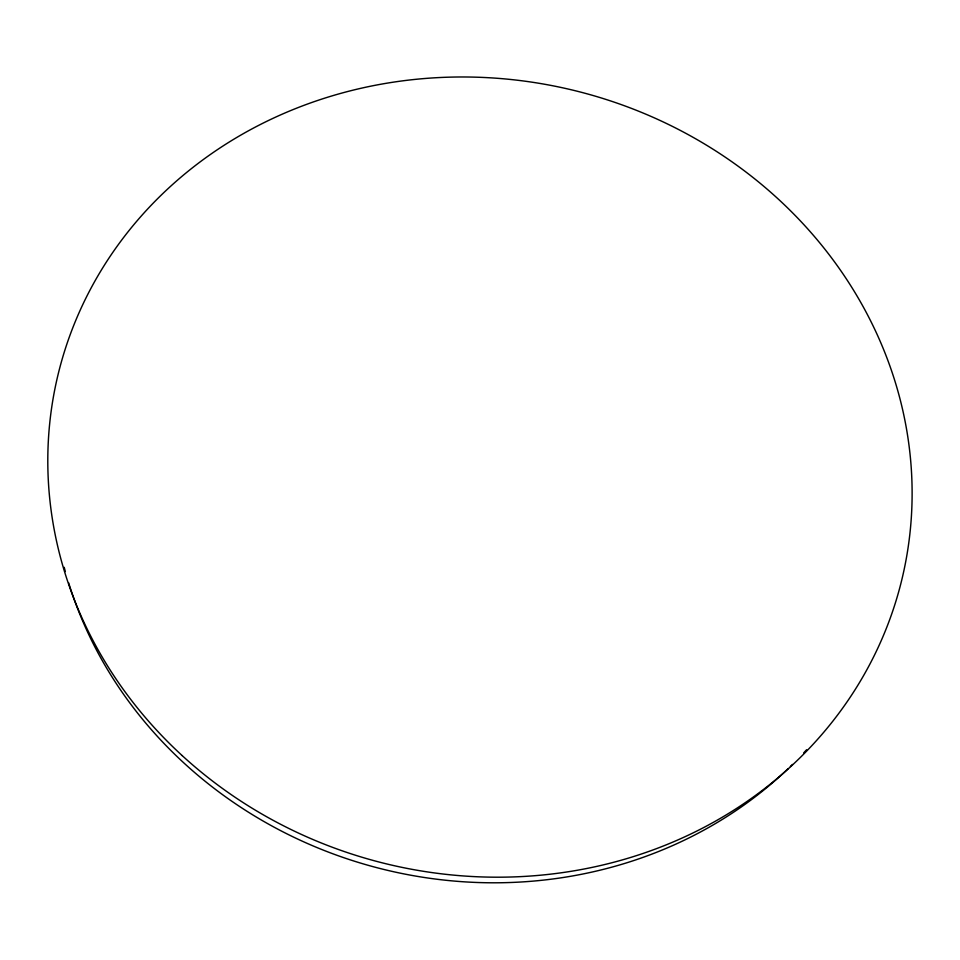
<?xml version="1.0" encoding="UTF-8"?>
<svg xmlns="http://www.w3.org/2000/svg" width="960" height="960" viewBox="0 0 960 960"><rect width="100%" height="100%" fill="white"/><g stroke="black" fill="none" stroke-linecap="round" stroke-linejoin="round"><path stroke-width="1.44" d="M806.604 749.736A427.308 392.628 13.9 0 1 803.652 752.94M792.468 764.448A427.308 392.628 13.9 0 1 790.368 766.5M788.256 768.54A427.308 392.628 13.9 0 1 378.372 868.068A427.308 392.628 13.9 0 1 68.616 582.744M65.34 571.536A427.308 392.628 13.9 0 1 64.2 567.312M182.112 755.544A434.172 397.932 13.9 0 0 900.06 586.68A434.172 397.932 13.9 0 0 357.684 89.04A434.172 397.932 13.9 0 0 182.112 755.544"/></g></svg>
